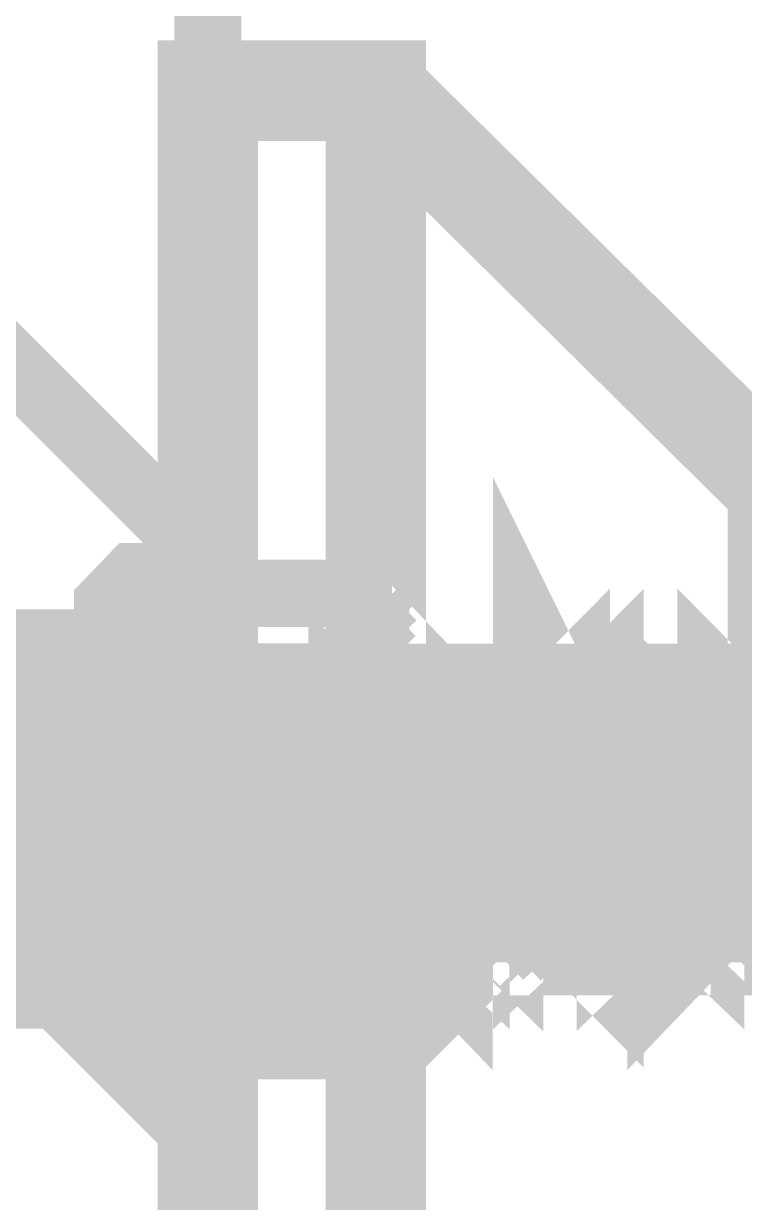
# Model space of a CAD drawing. Extents: x 0.1 to 11.6, y 0.3 to 16.2.
# Drawn here: x 7.4617 to 7.5333, y 13.8294 to 13.9467 of the extents above; entities that cross this region are included whole.
import ezdxf

# ---------------------------------------------------------------- set-up
doc = ezdxf.new("R2010")
doc.units = 0
doc.header["$MEASUREMENT"] = 0

msp = doc.modelspace()

# ---------------------------------------------------------------- linework, layer by layer
at = {"color": 254, "const_width": 0.00667}
for points in [[(5.26167, 13.7783), (7.47999, 13.7783), (7.47999, 14.1017), (4.96001, 14.1017), (4.96001, 12.725), (7.47999, 12.725), (7.47999, 13.0483), (5.26167, 13.0483)], [(7.47999, 13.835), (7.21332, 14.1017)], [(7.47999, 13.8933), (7.27165, 14.1017)]]:
    msp.add_lwpolyline(points, dxfattribs=at)
at = {"color": 0}
for points, const_width in [([(7.47999, 13.7783), (7.47999, 13.94), (7.49669, 13.94), (7.49669, 13.795), (7.64333, 13.795), (7.64333, 13.7783)], 0.01), ([(7.49669, 13.94), (7.64333, 13.795)], 0.01), ([(7.52001, 13.88), (7.51833, 13.8783), (7.51833, 13.88), (7.51665, 13.88), (7.51665, 13.8767), (7.51665, 13.8717), (7.51665, 13.8683), (7.51665, 13.8633), (7.51833, 13.86), (7.51833, 13.8567), (7.51833, 13.855), (7.51665, 13.8567), (7.51665, 13.8583), (7.51665, 13.8567), (7.51665, 13.855), (7.51497, 13.855), (7.51497, 13.8567), (7.51497, 13.86), (7.51497, 13.8633), (7.51335, 13.8683), (7.51335, 13.8717), (7.51335, 13.8767), (7.51335, 13.88), (7.51497, 13.8767), (7.51497, 13.8717), (7.51497, 13.8683), (7.51497, 13.8633), (7.51497, 13.86), (7.51497, 13.8567), (7.51665, 13.855)], 0.01), ([(7.53999, 13.855), (7.53836, 13.8567), (7.53836, 13.86), (7.53836, 13.8633), (7.53836, 13.8683), (7.53836, 13.8717), (7.53836, 13.8767), (7.53668, 13.88), (7.53668, 13.8767), (7.53668, 13.8717), (7.53668, 13.8683), (7.53836, 13.8633), (7.53836, 13.86), (7.53836, 13.8567), (7.53836, 13.855)], 0.01), ([(7.47168, 13.89), (7.47168, 13.8883), (7.47168, 13.8867), (7.47168, 13.885), (7.47168, 13.8834), (7.47331, 13.88)], 0.01), ([(7.47999, 13.89), (7.47331, 13.89), (7.47168, 13.8883), (7.47168, 13.8867), (7.47168, 13.885), (7.47168, 13.8834), (7.47168, 13.8817), (7.47168, 13.88), (7.47168, 13.8767), (7.47168, 13.875), (7.47168, 13.8717), (7.47168, 13.87), (7.47168, 13.8666), (7.47168, 13.865), (7.47168, 13.8617), (7.47168, 13.86), (7.47168, 13.8583), (7.47168, 13.855), (7.47168, 13.8533), (7.47168, 13.8517)], 0.01), ([(7.47168, 13.8834), (7.47168, 13.885), (7.47331, 13.89)], 0.00667), ([(7.48167, 13.89), (7.49669, 13.89)], 0.00667), ([(7.49832, 13.885), (7.49669, 13.8867), (7.49669, 13.89)], 0.00667), ([(7.49832, 13.8834), (7.49669, 13.885), (7.49669, 13.89)], 0.00667), ([(7.5, 13.88), (7.49832, 13.8783), (7.49669, 13.88), (7.49669, 13.8767), (7.49669, 13.8717), (7.49832, 13.8683), (7.49832, 13.8633), (7.49832, 13.86), (7.49832, 13.8567), (7.49832, 13.855), (7.49832, 13.8567), (7.49669, 13.86), (7.49669, 13.8633), (7.49669, 13.8683), (7.49669, 13.8717), (7.49669, 13.8767), (7.49669, 13.8783)], 0.01), ([(7.49832, 13.8867), (7.49669, 13.8883)], 0.00667), ([(7.50499, 13.88), (7.50331, 13.88), (7.50331, 13.8783), (7.50168, 13.88), (7.5, 13.88), (7.5, 13.8767), (7.50168, 13.8717), (7.50168, 13.8683), (7.50168, 13.8633), (7.50168, 13.86), (7.50168, 13.8567), (7.50331, 13.855), (7.50331, 13.8567), (7.50331, 13.86), (7.50331, 13.8633), (7.50168, 13.8683), (7.50168, 13.8717), (7.50168, 13.8767), (7.50168, 13.88)], 0.01), ([(7.51665, 13.88), (7.51497, 13.8783), (7.51497, 13.88), (7.51335, 13.88), (7.51167, 13.88), (7.51167, 13.8783), (7.51167, 13.8767), (7.51167, 13.875), (7.51167, 13.8717), (7.51167, 13.8683), (7.51167, 13.8633), (7.51335, 13.86), (7.51335, 13.8583)], 0.01), ([(7.53668, 13.8783), (7.535, 13.88), (7.53331, 13.88), (7.53168, 13.88), (7.53168, 13.8783), (7.53, 13.88), (7.52832, 13.88), (7.52832, 13.8767), (7.53, 13.8717), (7.53, 13.8683), (7.53, 13.8633), (7.53, 13.86), (7.53, 13.8567), (7.53, 13.855), (7.53168, 13.855), (7.53331, 13.8567), (7.53331, 13.8583), (7.535, 13.8567), (7.535, 13.855)], 0.01), ([(7.47168, 13.8834), (7.40001, 13.8834), (7.39833, 13.8834), (7.39665, 13.8834), (7.33501, 13.8834), (7.33501, 13.8817), (7.33501, 13.88), (7.33501, 13.8783), (7.33501, 13.875), (7.33501, 13.8717), (7.33501, 13.87), (7.39665, 13.87)], 0.01), ([(7.45833, 13.8583), (7.46001, 13.8617), (7.46001, 13.8666), (7.46001, 13.8717), (7.46001, 13.8767), (7.46001, 13.8783), (7.46001, 13.88), (7.46164, 13.8783), (7.46164, 13.8767), (7.46164, 13.8717), (7.46164, 13.8666), (7.46164, 13.8617), (7.46164, 13.8583), (7.46164, 13.855), (7.46332, 13.8533), (7.46332, 13.855), (7.46332, 13.8583), (7.46332, 13.8617), (7.46332, 13.8666), (7.46332, 13.8717), (7.465, 13.8767), (7.465, 13.8783), (7.465, 13.88), (7.465, 13.8783), (7.465, 13.8767), (7.465, 13.8717), (7.465, 13.8666), (7.46669, 13.8617), (7.46669, 13.8583), (7.46669, 13.855), (7.46669, 13.8533), (7.46669, 13.855), (7.46669, 13.8583), (7.46832, 13.8617), (7.46832, 13.8666), (7.46832, 13.8717), (7.46832, 13.8767), (7.46832, 13.8783), (7.46832, 13.88), (7.46832, 13.8783), (7.47, 13.8767), (7.47, 13.8717), (7.47, 13.8666), (7.47, 13.8617), (7.47, 13.8583), (7.47, 13.855), (7.47, 13.8533), (7.47168, 13.855), (7.47168, 13.8583), (7.47168, 13.8617), (7.47168, 13.8666), (7.47168, 13.8717), (7.47168, 13.8767), (7.47331, 13.8783), (7.47331, 13.88), (7.47331, 13.8783), (7.47331, 13.8767), (7.47331, 13.8717), (7.47331, 13.8666), (7.47331, 13.8617), (7.47499, 13.8583), (7.47499, 13.855), (7.47499, 13.8533), (7.47499, 13.855), (7.47499, 13.8583), (7.47499, 13.8617), (7.47667, 13.8666), (7.47667, 13.8717), (7.47667, 13.8767), (7.47667, 13.8783), (7.47667, 13.88)], 0.00667), ([(7.48167, 13.88), (7.48167, 13.8783), (7.48167, 13.8767), (7.48167, 13.8717), (7.47999, 13.8666), (7.47999, 13.8633), (7.47999, 13.86), (7.47999, 13.8583), (7.47999, 13.855), (7.47999, 13.8533), (7.47999, 13.855), (7.47999, 13.8583), (7.47835, 13.8617), (7.47835, 13.8666), (7.47835, 13.8717), (7.47835, 13.8767), (7.47835, 13.8783), (7.47835, 13.88), (7.47667, 13.8783), (7.47667, 13.8767), (7.47667, 13.8717), (7.47667, 13.8666), (7.47667, 13.8633), (7.47667, 13.86), (7.47667, 13.8583), (7.47667, 13.855), (7.47499, 13.8533), (7.47499, 13.855), (7.47499, 13.8583), (7.47499, 13.8617), (7.47499, 13.8666), (7.47499, 13.8717), (7.47331, 13.8767), (7.47331, 13.8783), (7.47331, 13.88)], 0.00667), ([(7.49832, 13.88), (7.49832, 13.8783), (7.49669, 13.8767), (7.49669, 13.8717), (7.49669, 13.8666), (7.49669, 13.8633), (7.49669, 13.86), (7.49669, 13.8583), (7.49669, 13.855), (7.49669, 13.8533), (7.49501, 13.855), (7.49501, 13.8583), (7.49501, 13.8617), (7.49501, 13.8666), (7.49501, 13.8717), (7.49501, 13.8767), (7.49501, 13.8783), (7.49333, 13.88), (7.49333, 13.8783), (7.49333, 13.8767), (7.49333, 13.8717), (7.49333, 13.8666), (7.49333, 13.8633), (7.49333, 13.86), (7.49164, 13.8583), (7.49164, 13.855), (7.49164, 13.8533), (7.49164, 13.855), (7.49164, 13.8583), (7.49164, 13.8617), (7.49164, 13.8666), (7.49001, 13.8717), (7.49001, 13.8767), (7.49001, 13.8783), (7.49001, 13.88), (7.49001, 13.8783), (7.49001, 13.8767), (7.48833, 13.8717), (7.48833, 13.8666), (7.48833, 13.8633), (7.48833, 13.86), (7.48833, 13.8583), (7.48833, 13.855), (7.48833, 13.8533), (7.48833, 13.855), (7.48665, 13.8583), (7.48665, 13.8617), (7.48665, 13.8666), (7.48665, 13.8717), (7.48665, 13.8767), (7.48665, 13.8783), (7.48503, 13.88), (7.48503, 13.8783), (7.48503, 13.8767), (7.48503, 13.8717), (7.48503, 13.8666), (7.48503, 13.8633), (7.48503, 13.86), (7.48503, 13.8583), (7.48335, 13.855), (7.48335, 13.8533), (7.48335, 13.855), (7.48335, 13.8583), (7.48335, 13.8617), (7.48335, 13.8666), (7.48335, 13.8717), (7.48167, 13.8767), (7.48167, 13.8783), (7.48167, 13.88)], 0.00667), ([(7.49669, 13.88), (7.49669, 13.8817), (7.49832, 13.885)], 0.00667), ([(7.47168, 13.865), (7.47168, 13.8717), (7.47331, 13.8767), (7.47331, 13.8783), (7.47168, 13.8834)], 0.00667), ([(7.48167, 13.8834), (7.47168, 13.8834)], 0.00667), ([(7.49832, 13.865), (7.49669, 13.8717), (7.49669, 13.8767), (7.49669, 13.8783), (7.49832, 13.8834)], 0.00667), ([(7.40001, 13.8517), (7.47168, 13.8517), (7.47168, 13.8533), (7.47331, 13.8583), (7.47168, 13.8633), (7.47168, 13.87), (7.47168, 13.875), (7.47331, 13.88), (7.47999, 13.88)], 0.01), ([(7.48167, 13.8817), (7.40001, 13.8817)], 0.00667), ([(7.49832, 13.8817), (7.48167, 13.8817)], 0.00667), ([(7.49669, 13.88), (7.49832, 13.88)], 0.01), ([(7.51167, 13.8783), (7.50999, 13.88), (7.50836, 13.88), (7.50667, 13.88), (7.50667, 13.8783), (7.50667, 13.88), (7.50499, 13.88), (7.50499, 13.8767), (7.50667, 13.8717), (7.50667, 13.8683), (7.50667, 13.8633), (7.50667, 13.86), (7.50667, 13.8567), (7.50667, 13.855), (7.50836, 13.8567), (7.50836, 13.8583), (7.50999, 13.8567), (7.50999, 13.855)], 0.01), ([(7.50667, 13.855), (7.50667, 13.8567), (7.50667, 13.86), (7.50667, 13.8633), (7.50667, 13.8683), (7.50667, 13.8717), (7.50667, 13.8767), (7.50667, 13.88)], 0.01), ([(7.51167, 13.855), (7.51167, 13.8567), (7.50999, 13.86), (7.50999, 13.8633), (7.50999, 13.8683), (7.50999, 13.8717), (7.50999, 13.8767), (7.50999, 13.88), (7.50836, 13.88), (7.50836, 13.8767), (7.50836, 13.8717), (7.50999, 13.8683), (7.50999, 13.8633), (7.50999, 13.86), (7.50999, 13.8567), (7.50999, 13.855), (7.51167, 13.855), (7.51167, 13.8567), (7.51335, 13.8583), (7.51335, 13.8567), (7.51497, 13.855)], 0.01), ([(7.50836, 13.88), (7.50999, 13.88)], 0.01), ([(7.51335, 13.88), (7.51497, 13.88)], 0.01), ([(7.51665, 13.88), (7.51665, 13.8767), (7.51833, 13.8717), (7.51833, 13.8683), (7.51833, 13.8633), (7.51833, 13.86), (7.51833, 13.8567), (7.51833, 13.855), (7.52001, 13.855), (7.52001, 13.8567), (7.52165, 13.8583), (7.52165, 13.8567), (7.52333, 13.855), (7.52501, 13.8567), (7.52501, 13.8583)], 0.01), ([(7.52501, 13.88), (7.52333, 13.8783), (7.52165, 13.88), (7.52001, 13.88), (7.52165, 13.8767), (7.52165, 13.8717), (7.52165, 13.8683), (7.52165, 13.8633), (7.52165, 13.86), (7.52333, 13.8567), (7.52333, 13.855), (7.52333, 13.8567), (7.52333, 13.86), (7.52333, 13.8633), (7.52333, 13.8683), (7.52165, 13.8717), (7.52165, 13.8767), (7.52165, 13.88)], 0.01), ([(7.52832, 13.88), (7.52669, 13.88), (7.52669, 13.8783), (7.52669, 13.88), (7.52501, 13.88), (7.52669, 13.8767), (7.52669, 13.8717), (7.52669, 13.8683), (7.52669, 13.8633), (7.52669, 13.86), (7.52669, 13.8567), (7.52669, 13.855), (7.52669, 13.8567), (7.52669, 13.86), (7.52669, 13.8633), (7.52669, 13.8683), (7.52669, 13.8717), (7.52669, 13.8767), (7.52669, 13.88)], 0.01), ([(7.53168, 13.855), (7.53168, 13.8567), (7.53168, 13.86), (7.53, 13.8633), (7.53, 13.8683), (7.53, 13.8717), (7.53, 13.8767), (7.53, 13.88)], 0.01), ([(7.53668, 13.855), (7.53668, 13.8567), (7.535, 13.86), (7.535, 13.8633), (7.535, 13.8683), (7.535, 13.8717), (7.535, 13.8767), (7.535, 13.88), (7.53331, 13.88), (7.53331, 13.8767), (7.53331, 13.8717), (7.535, 13.8683), (7.535, 13.8633), (7.535, 13.86), (7.535, 13.8567), (7.535, 13.855), (7.53668, 13.855), (7.53668, 13.8567), (7.53668, 13.8583), (7.53668, 13.8567), (7.53836, 13.855)], 0.01), ([(7.53331, 13.88), (7.535, 13.88)], 0.01), ([(7.53836, 13.88), (7.53668, 13.88), (7.53668, 13.8783), (7.53668, 13.8767), (7.53668, 13.875), (7.53668, 13.8717), (7.53668, 13.8683), (7.53668, 13.8633), (7.53668, 13.86), (7.53668, 13.8583)], 0.01), ([(7.53668, 13.88), (7.53836, 13.88)], 0.01), ([(7.47331, 13.88), (7.47331, 13.8783), (7.47331, 13.8767), (7.47331, 13.8717), (7.47331, 13.8666), (7.47168, 13.8633), (7.47168, 13.86), (7.47168, 13.8583), (7.47168, 13.855), (7.47168, 13.8533), (7.47168, 13.855), (7.47168, 13.8583), (7.47168, 13.8617), (7.47, 13.8666), (7.47, 13.8717), (7.47, 13.8767), (7.47, 13.8783), (7.47, 13.88), (7.47, 13.8783), (7.46832, 13.8767), (7.46832, 13.8717), (7.46832, 13.8666), (7.46832, 13.8633), (7.46832, 13.86), (7.46832, 13.8583), (7.46832, 13.855), (7.46832, 13.8533), (7.46669, 13.855), (7.46669, 13.8583), (7.46669, 13.8617), (7.46669, 13.8666), (7.46669, 13.8717), (7.46669, 13.8767), (7.465, 13.8783), (7.465, 13.88), (7.465, 13.8783), (7.465, 13.8767), (7.465, 13.8717), (7.465, 13.8666), (7.465, 13.8633), (7.465, 13.86), (7.46332, 13.8583), (7.46332, 13.855), (7.46332, 13.8533), (7.46332, 13.855), (7.46332, 13.8583), (7.46332, 13.8617), (7.46332, 13.8666), (7.46164, 13.8717), (7.46164, 13.8767), (7.46164, 13.8783), (7.46164, 13.88), (7.46164, 13.8783), (7.46164, 13.8767), (7.46001, 13.8717), (7.46001, 13.8666), (7.46001, 13.8633), (7.46001, 13.86), (7.46001, 13.8583), (7.46001, 13.855), (7.46001, 13.8533), (7.46001, 13.855), (7.45833, 13.8583)], 0.00667), ([(7.46001, 13.88), (7.46001, 13.8783), (7.45833, 13.8767)], 0.00667), ([(7.46164, 13.88), (7.46001, 13.88)], 0.00667), ([(7.46332, 13.8767), (7.46164, 13.8783), (7.46164, 13.88)], 0.00667), ([(7.465, 13.88), (7.46332, 13.8783), (7.46332, 13.8767)], 0.00667), ([(7.46669, 13.8767), (7.46669, 13.8783), (7.465, 13.88)], 0.00667), ([(7.465, 13.88), (7.46669, 13.88)], 0.00667), ([(7.46832, 13.88), (7.46832, 13.8783), (7.46669, 13.8767)], 0.00667), ([(7.47, 13.88), (7.46832, 13.88)], 0.00667), ([(7.47168, 13.8767), (7.47, 13.8783), (7.47, 13.88)], 0.00667), ([(7.47168, 13.88), (7.47168, 13.8783), (7.47168, 13.8767), (7.47168, 13.875), (7.47168, 13.8733), (7.47168, 13.87), (7.47168, 13.8666), (7.47168, 13.865), (7.47168, 13.8617), (7.47168, 13.86), (7.47168, 13.8567), (7.47168, 13.855), (7.47168, 13.8533)], 0.00667), ([(7.47168, 13.88), (7.47331, 13.8783), (7.47331, 13.8767), (7.47331, 13.875), (7.47331, 13.8733), (7.47331, 13.8717), (7.47331, 13.8683), (7.47331, 13.8666), (7.47331, 13.8633), (7.47331, 13.8617), (7.47331, 13.86), (7.47331, 13.8583)], 0.00667), ([(7.47331, 13.88), (7.47168, 13.8783), (7.47168, 13.8767)], 0.00667), ([(7.47499, 13.8767), (7.47499, 13.8783), (7.47331, 13.88)], 0.00667), ([(7.47667, 13.88), (7.47667, 13.8783), (7.47499, 13.8767)], 0.00667), ([(7.47667, 13.88), (7.47667, 13.8783), (7.47667, 13.8767), (7.47835, 13.8717), (7.47835, 13.8666), (7.47835, 13.8617), (7.47835, 13.8583), (7.47835, 13.855), (7.47835, 13.8533), (7.47999, 13.855), (7.47999, 13.8583), (7.47999, 13.8617), (7.47999, 13.8666), (7.47999, 13.8717), (7.47999, 13.8767), (7.47999, 13.8783), (7.48167, 13.88)], 0.00667), ([(7.47835, 13.88), (7.47667, 13.88)], 0.00667), ([(7.47999, 13.8767), (7.47835, 13.8783), (7.47835, 13.88)], 0.00667), ([(7.48167, 13.88), (7.47999, 13.8783), (7.47999, 13.8767)], 0.00667), ([(7.48167, 13.88), (7.49669, 13.88)], 0.00667), ([(7.48167, 13.88), (7.48167, 13.8783), (7.48167, 13.8767), (7.48167, 13.8717), (7.48167, 13.8666), (7.48167, 13.8617), (7.48167, 13.8583), (7.48335, 13.855), (7.48335, 13.8533), (7.48335, 13.855), (7.48335, 13.8583), (7.48335, 13.8617), (7.48335, 13.8666), (7.48503, 13.8717), (7.48503, 13.8767), (7.48503, 13.8783), (7.48503, 13.88), (7.48503, 13.8783), (7.48503, 13.8767), (7.48503, 13.8717), (7.48665, 13.8666), (7.48665, 13.8617), (7.48665, 13.8583), (7.48665, 13.855), (7.48665, 13.8533), (7.48665, 13.855), (7.48833, 13.8583), (7.48833, 13.8617), (7.48833, 13.8666), (7.48833, 13.8717), (7.48833, 13.8767), (7.48833, 13.8783), (7.48833, 13.88)], 0.00667), ([(7.48335, 13.8767), (7.48335, 13.8783), (7.48167, 13.88)], 0.00667), ([(7.48503, 13.88), (7.48335, 13.8783), (7.48335, 13.8767)], 0.00667), ([(7.48503, 13.88), (7.48665, 13.88)], 0.00667), ([(7.48833, 13.88), (7.48833, 13.8783), (7.48665, 13.8767)], 0.00667), ([(7.48833, 13.8767), (7.48665, 13.8783), (7.48665, 13.88)], 0.00667), ([(7.48833, 13.88), (7.49001, 13.8783), (7.49001, 13.8767), (7.49001, 13.8717), (7.49001, 13.8666), (7.49001, 13.8617), (7.49001, 13.8583), (7.49164, 13.855), (7.49164, 13.8533), (7.49164, 13.855), (7.49164, 13.8583), (7.49164, 13.8617), (7.49164, 13.8666), (7.49164, 13.8717), (7.49333, 13.8767), (7.49333, 13.8783), (7.49333, 13.88)], 0.00667), ([(7.49001, 13.88), (7.48833, 13.88)], 0.00667), ([(7.49164, 13.8767), (7.49001, 13.8783), (7.49001, 13.88)], 0.00667), ([(7.49333, 13.88), (7.49164, 13.8783), (7.49164, 13.8767)], 0.00667), ([(7.49333, 13.88), (7.49333, 13.8783), (7.49333, 13.8767), (7.49333, 13.8717), (7.49333, 13.8666), (7.49501, 13.8617), (7.49501, 13.8583), (7.49501, 13.855), (7.49501, 13.8533), (7.49501, 13.855), (7.49501, 13.8583), (7.49669, 13.8617), (7.49669, 13.8666), (7.49669, 13.8717), (7.49669, 13.8767), (7.49669, 13.8783), (7.49669, 13.88), (7.49669, 13.8783), (7.49832, 13.8767)], 0.00667), ([(7.49501, 13.8767), (7.49501, 13.8783), (7.49333, 13.88)], 0.00667), ([(7.49333, 13.88), (7.49501, 13.88)], 0.00667), ([(7.49669, 13.88), (7.49832, 13.88), (7.49669, 13.8783)], 0.00667), ([(7.49669, 13.88), (7.49669, 13.8783), (7.49501, 13.8767)], 0.00667), ([(7.49832, 13.8783), (7.49832, 13.8767), (7.49832, 13.875), (7.5, 13.8717), (7.5, 13.8683), (7.5, 13.8633), (7.5, 13.86), (7.5, 13.8583), (7.50168, 13.8567), (7.50331, 13.855), (7.50499, 13.8567), (7.50499, 13.8583), (7.50667, 13.8567), (7.50667, 13.855)], 0.01), ([(7.49832, 13.8683), (7.49832, 13.87), (7.49669, 13.875), (7.49669, 13.88)], 0.00667), ([(7.5, 13.8533), (7.5, 13.855), (7.5, 13.8583), (7.5, 13.8617), (7.5, 13.8666), (7.5, 13.8717), (7.5, 13.8767), (7.50168, 13.8783), (7.50168, 13.88)], 0.00667), ([(7.50168, 13.88), (7.50168, 13.8783), (7.50168, 13.8767), (7.50168, 13.8717), (7.50168, 13.8666), (7.5, 13.8633), (7.5, 13.86), (7.5, 13.8583), (7.5, 13.855)], 0.00667), ([(7.50499, 13.8583), (7.50499, 13.86), (7.50499, 13.8633), (7.50499, 13.8683), (7.50331, 13.8717), (7.50331, 13.875), (7.50331, 13.8767), (7.50331, 13.8783)], 0.01), ([(7.50331, 13.8533), (7.50331, 13.855), (7.50331, 13.8583), (7.50331, 13.8617), (7.50499, 13.8666), (7.50499, 13.8717), (7.50499, 13.8767), (7.50499, 13.8783), (7.50499, 13.88)], 0.00667), ([(7.50667, 13.88), (7.50667, 13.8783), (7.50499, 13.8767), (7.50499, 13.8717), (7.50499, 13.8666), (7.50499, 13.8633), (7.50499, 13.86), (7.50499, 13.8583), (7.50499, 13.855), (7.50331, 13.855)], 0.00667), ([(7.50836, 13.8583), (7.50836, 13.86), (7.50836, 13.8633), (7.50667, 13.8683), (7.50667, 13.8717), (7.50667, 13.875), (7.50667, 13.8767), (7.50667, 13.8783)], 0.01), ([(7.50667, 13.8533), (7.50836, 13.855), (7.50836, 13.8583), (7.50836, 13.8617), (7.50836, 13.8666), (7.50836, 13.8717), (7.50836, 13.8767), (7.50836, 13.8783), (7.50999, 13.88)], 0.00667), ([(7.50999, 13.88), (7.50999, 13.8783), (7.50999, 13.8767), (7.50999, 13.8717), (7.50836, 13.8666), (7.50836, 13.8633), (7.50836, 13.86), (7.50836, 13.8583), (7.50836, 13.855)], 0.00667), ([(7.51167, 13.8533), (7.51167, 13.855), (7.51167, 13.8583), (7.51167, 13.8617), (7.51167, 13.8666), (7.51335, 13.8717), (7.51335, 13.8767), (7.51335, 13.8783), (7.51335, 13.88)], 0.00667), ([(7.51497, 13.88), (7.51335, 13.8783), (7.51335, 13.8767), (7.51335, 13.8717), (7.51335, 13.8666), (7.51335, 13.8633), (7.51335, 13.86), (7.51335, 13.8583), (7.51167, 13.855)], 0.00667), ([(7.51665, 13.8583), (7.51665, 13.86), (7.51665, 13.8633), (7.51665, 13.8683), (7.51665, 13.8717), (7.51665, 13.875), (7.51665, 13.8767), (7.51497, 13.8783)], 0.01), ([(7.51497, 13.8533), (7.51497, 13.855), (7.51665, 13.8583), (7.51665, 13.8617), (7.51665, 13.8666), (7.51665, 13.8717), (7.51665, 13.8767), (7.51665, 13.8783), (7.51665, 13.88)], 0.00667), ([(7.51833, 13.88), (7.51833, 13.8783), (7.51833, 13.8767), (7.51833, 13.8717), (7.51665, 13.8666), (7.51665, 13.8633), (7.51665, 13.86), (7.51665, 13.8583), (7.51665, 13.855)], 0.00667), ([(7.52165, 13.8583), (7.52001, 13.86), (7.52001, 13.8633), (7.52001, 13.8683), (7.52001, 13.8717), (7.52001, 13.875), (7.51833, 13.8767), (7.51833, 13.8783)], 0.01), ([(7.52001, 13.8533), (7.52001, 13.855), (7.52001, 13.8583), (7.52001, 13.8617), (7.52001, 13.8666), (7.52001, 13.8717), (7.52165, 13.8767), (7.52165, 13.8783), (7.52165, 13.88)], 0.00667), ([(7.52165, 13.88), (7.52165, 13.8783), (7.52165, 13.8767), (7.52165, 13.8717), (7.52165, 13.8666), (7.52165, 13.8633), (7.52165, 13.86), (7.52001, 13.8583), (7.52001, 13.855)], 0.00667), ([(7.52333, 13.8783), (7.52333, 13.8767), (7.52333, 13.875), (7.52501, 13.8717), (7.52501, 13.8683), (7.52501, 13.8633), (7.52501, 13.86), (7.52501, 13.8583), (7.52669, 13.8567), (7.52669, 13.855), (7.52832, 13.8567), (7.52832, 13.8583), (7.53, 13.8567), (7.53, 13.855)], 0.01), ([(7.52333, 13.8533), (7.52333, 13.855), (7.52333, 13.8583), (7.52501, 13.8617), (7.52501, 13.8666), (7.52501, 13.8717), (7.52501, 13.8767), (7.52501, 13.8783), (7.52501, 13.88)], 0.00667), ([(7.52669, 13.88), (7.52669, 13.8783), (7.52669, 13.8767), (7.52501, 13.8717), (7.52501, 13.8666), (7.52501, 13.8633), (7.52501, 13.86), (7.52501, 13.8583), (7.52501, 13.855)], 0.00667), ([(7.52832, 13.8583), (7.52832, 13.86), (7.52832, 13.8633), (7.52832, 13.8683), (7.52669, 13.8717), (7.52669, 13.875), (7.52669, 13.8767), (7.52669, 13.8783)], 0.01), ([(7.52832, 13.8533), (7.52832, 13.855), (7.52832, 13.8583), (7.52832, 13.8617), (7.52832, 13.8666), (7.52832, 13.8717), (7.52832, 13.8767), (7.53, 13.8783), (7.53, 13.88)], 0.00667), ([(7.53, 13.88), (7.53, 13.8783), (7.53, 13.8767), (7.53, 13.8717), (7.53, 13.8666), (7.53, 13.8633), (7.52832, 13.86), (7.52832, 13.8583), (7.52832, 13.855)], 0.00667), ([(7.53331, 13.8583), (7.53331, 13.86), (7.53331, 13.8633), (7.53168, 13.8683), (7.53168, 13.8717), (7.53168, 13.875), (7.53168, 13.8767), (7.53168, 13.8783)], 0.01), ([(7.53168, 13.8533), (7.53168, 13.855), (7.53168, 13.8583), (7.53168, 13.8617), (7.53331, 13.8666), (7.53331, 13.8717), (7.53331, 13.8767), (7.53331, 13.8783), (7.53331, 13.88)], 0.00667), ([(7.535, 13.88), (7.535, 13.8783), (7.53331, 13.8767), (7.53331, 13.8717), (7.53331, 13.8666), (7.53331, 13.8633), (7.53331, 13.86), (7.53331, 13.8583), (7.53331, 13.855)], 0.00667), ([(7.535, 13.8533), (7.53668, 13.855), (7.53668, 13.8583), (7.53668, 13.8617), (7.53668, 13.8666), (7.53668, 13.8717), (7.53668, 13.8767), (7.53668, 13.8783), (7.53836, 13.88)], 0.00667), ([(7.49669, 13.8783), (7.47331, 13.8783)], 0.00667), ([(7.49832, 13.8533), (7.49669, 13.855), (7.49669, 13.8567), (7.49669, 13.8583), (7.49669, 13.86), (7.49669, 13.8617), (7.49669, 13.8633), (7.49669, 13.8666), (7.49669, 13.8683), (7.49669, 13.8717), (7.49669, 13.8733), (7.49669, 13.875), (7.49669, 13.8767), (7.49669, 13.8783)], 0.00667), ([(7.46164, 13.8583), (7.46001, 13.8583), (7.46001, 13.86), (7.46001, 13.8633), (7.46001, 13.8666), (7.46001, 13.8717), (7.46001, 13.8733), (7.46001, 13.8767), (7.45833, 13.8767)], 0.00667), ([(7.45833, 13.8767), (7.46001, 13.8767)], 0.00667), ([(7.46332, 13.8767), (7.46332, 13.8733), (7.46164, 13.8717), (7.46164, 13.8666), (7.46164, 13.8633), (7.46164, 13.86), (7.46164, 13.8583)], 0.00667), ([(7.465, 13.8583), (7.465, 13.86), (7.465, 13.8633), (7.46332, 13.8666), (7.46332, 13.8717), (7.46332, 13.8733), (7.46332, 13.8767)], 0.00667), ([(7.46332, 13.8767), (7.465, 13.8767)], 0.00667), ([(7.46669, 13.8767), (7.46669, 13.8733), (7.46669, 13.8717), (7.46669, 13.8666), (7.46669, 13.8633), (7.465, 13.86), (7.465, 13.8583)], 0.00667), ([(7.46832, 13.8583), (7.46832, 13.86), (7.46832, 13.8633), (7.46832, 13.8666), (7.46832, 13.8717), (7.46832, 13.8733), (7.46669, 13.8767)], 0.00667), ([(7.46669, 13.8767), (7.46832, 13.8767)], 0.00667), ([(7.47168, 13.8767), (7.47, 13.8733), (7.47, 13.8717), (7.47, 13.8666), (7.47, 13.8633), (7.47, 13.86), (7.47, 13.8583)], 0.00667), ([(7.47331, 13.8583), (7.47331, 13.86), (7.47168, 13.8633), (7.47168, 13.8666), (7.47168, 13.8717), (7.47168, 13.8733), (7.47168, 13.8767)], 0.00667), ([(7.47168, 13.8767), (7.47331, 13.8767)], 0.00667), ([(7.47331, 13.8767), (7.49669, 13.8767)], 0.00667), ([(7.47499, 13.8767), (7.47499, 13.8733), (7.47499, 13.8717), (7.47499, 13.8666), (7.47331, 13.8633), (7.47331, 13.86), (7.47331, 13.8583)], 0.00667), ([(7.47667, 13.8583), (7.47667, 13.86), (7.47667, 13.8633), (7.47667, 13.8666), (7.47667, 13.8717), (7.47499, 13.8733), (7.47499, 13.8767)], 0.00667), ([(7.47499, 13.8767), (7.47667, 13.8767)], 0.00667), ([(7.47835, 13.8767), (7.47835, 13.8733), (7.47835, 13.8717), (7.47835, 13.8666), (7.47835, 13.8633), (7.47835, 13.86), (7.47835, 13.8583)], 0.00667), ([(7.48167, 13.8583), (7.48167, 13.86), (7.47999, 13.8633), (7.47999, 13.8666), (7.47999, 13.8717), (7.47999, 13.8733), (7.47999, 13.8767)], 0.00667), ([(7.47999, 13.8767), (7.48167, 13.8767)], 0.00667), ([(7.48335, 13.8767), (7.48335, 13.8733), (7.48335, 13.8717), (7.48167, 13.8666), (7.48167, 13.8633), (7.48167, 13.86), (7.48167, 13.8583), (7.48167, 13.8567)], 0.00667), ([(7.48503, 13.8583), (7.48503, 13.86), (7.48503, 13.8633), (7.48503, 13.8666), (7.48335, 13.8717), (7.48335, 13.8733), (7.48335, 13.8767)], 0.00667), ([(7.48335, 13.8767), (7.48503, 13.8767)], 0.00667), ([(7.48665, 13.8767), (7.48665, 13.8733), (7.48665, 13.8717), (7.48665, 13.8666), (7.48665, 13.8633), (7.48665, 13.86), (7.48503, 13.8583)], 0.00667), ([(7.48665, 13.8767), (7.48833, 13.8767)], 0.00667), ([(7.49001, 13.8583), (7.48833, 13.86), (7.48833, 13.8633), (7.48833, 13.8666), (7.48833, 13.8717), (7.48833, 13.8733), (7.48833, 13.8767)], 0.00667), ([(7.49164, 13.8767), (7.49164, 13.8733), (7.49001, 13.8717), (7.49001, 13.8666), (7.49001, 13.8633), (7.49001, 13.86), (7.49001, 13.8583)], 0.00667), ([(7.49333, 13.8583), (7.49333, 13.86), (7.49333, 13.8633), (7.49333, 13.8666), (7.49164, 13.8717), (7.49164, 13.8733), (7.49164, 13.8767)], 0.00667), ([(7.49164, 13.8767), (7.49333, 13.8767)], 0.00667), ([(7.49501, 13.8767), (7.49501, 13.8733), (7.49501, 13.8717), (7.49501, 13.8666), (7.49501, 13.8633), (7.49333, 13.86), (7.49333, 13.8583)], 0.00667), ([(7.49669, 13.8583), (7.49669, 13.86), (7.49669, 13.8633), (7.49669, 13.8666), (7.49669, 13.8717), (7.49669, 13.8733), (7.49669, 13.8767), (7.49501, 13.8767)], 0.00667), ([(7.49501, 13.8767), (7.49669, 13.8767)], 0.00667), ([(7.5, 13.8767), (7.49832, 13.8733), (7.49832, 13.8717), (7.49832, 13.8666), (7.49832, 13.8633), (7.49832, 13.86), (7.49832, 13.8583), (7.49832, 13.8567)], 0.00667), ([(7.5, 13.8767), (7.50168, 13.8767)], 0.00667), ([(7.5, 13.8767), (7.50168, 13.8767)], 0.00667), ([(7.50331, 13.8767), (7.50331, 13.8733), (7.50331, 13.8717), (7.50331, 13.8666), (7.50168, 13.8633), (7.50168, 13.86), (7.50168, 13.8583)], 0.00667), ([(7.50331, 13.8767), (7.50499, 13.8767)], 0.00667), ([(7.50331, 13.8767), (7.50499, 13.8767)], 0.00667), ([(7.50667, 13.8767), (7.50667, 13.8733), (7.50667, 13.8717), (7.50667, 13.8666), (7.50667, 13.8633), (7.50667, 13.86), (7.50667, 13.8583)], 0.00667), ([(7.50836, 13.8767), (7.50999, 13.8767)], 0.00667), ([(7.50836, 13.8767), (7.50999, 13.8767)], 0.00667), ([(7.51167, 13.8767), (7.51167, 13.8733), (7.51167, 13.8717), (7.50999, 13.8666), (7.50999, 13.8633), (7.50999, 13.86), (7.50999, 13.8583)], 0.00667), ([(7.51167, 13.8767), (7.51335, 13.8767)], 0.00667), ([(7.51167, 13.8767), (7.51335, 13.8767)], 0.00667), ([(7.51497, 13.8767), (7.51497, 13.8733), (7.51497, 13.8717), (7.51497, 13.8666), (7.51497, 13.8633), (7.51497, 13.86), (7.51335, 13.8583)], 0.00667), ([(7.51497, 13.8767), (7.51665, 13.8767)], 0.00667), ([(7.51497, 13.8767), (7.51665, 13.8767)], 0.00667), ([(7.52001, 13.8767), (7.52001, 13.8733), (7.51833, 13.8717), (7.51833, 13.8666), (7.51833, 13.8633), (7.51833, 13.86), (7.51833, 13.8583)], 0.00667), ([(7.52001, 13.8767), (7.52165, 13.8767)], 0.00667), ([(7.52001, 13.8767), (7.52165, 13.8767)], 0.00667), ([(7.52333, 13.8767), (7.52333, 13.8733), (7.52333, 13.8717), (7.52333, 13.8666), (7.52333, 13.8633), (7.52165, 13.86), (7.52165, 13.8583)], 0.00667), ([(7.52333, 13.8767), (7.52501, 13.8767)], 0.00667), ([(7.52333, 13.8767), (7.52501, 13.8767)], 0.00667), ([(7.52832, 13.8767), (7.52669, 13.8733), (7.52669, 13.8717), (7.52669, 13.8666), (7.52669, 13.8633), (7.52669, 13.86), (7.52669, 13.8583)], 0.00667), ([(7.52832, 13.8767), (7.53, 13.8767)], 0.00667), ([(7.52832, 13.8767), (7.53, 13.8767)], 0.00667), ([(7.53168, 13.8767), (7.53168, 13.8733), (7.53168, 13.8717), (7.53168, 13.8666), (7.53, 13.8633), (7.53, 13.86), (7.53, 13.8583)], 0.00667), ([(7.53168, 13.8767), (7.53331, 13.8767)], 0.00667), ([(7.53168, 13.8767), (7.53331, 13.8767)], 0.00667), ([(7.53668, 13.8767), (7.535, 13.8733), (7.535, 13.8717), (7.535, 13.8666), (7.535, 13.8633), (7.535, 13.86), (7.535, 13.8583)], 0.00667), ([(7.49669, 13.8583), (7.49669, 13.8633), (7.49832, 13.8683)], 0.00667), ([(7.47168, 13.865), (7.47168, 13.86), (7.47331, 13.855)], 0.00667), ([(7.49832, 13.865), (7.49669, 13.86), (7.49669, 13.855)], 0.00667), ([(7.47331, 13.8583), (7.47999, 13.8583)], 0.01), ([(7.49669, 13.8583), (7.49669, 13.8567), (7.49832, 13.855), (7.5, 13.8567), (7.5, 13.8583)], 0.01), ([(7.47331, 13.8583), (7.47331, 13.8567), (7.47331, 13.855)], 0.00667), ([(7.48167, 13.8583), (7.49669, 13.8583)], 0.00667), ([(7.49832, 13.8517), (7.49669, 13.8533), (7.49669, 13.8583)], 0.00667), ([(7.46001, 13.8533), (7.46001, 13.855), (7.46164, 13.8567)], 0.00667), ([(7.46164, 13.8567), (7.46332, 13.8567)], 0.00667), ([(7.46164, 13.8567), (7.46164, 13.855), (7.46332, 13.855)], 0.00667), ([(7.46332, 13.8533), (7.465, 13.855), (7.465, 13.8567)], 0.00667), ([(7.465, 13.8567), (7.46669, 13.8567)], 0.00667), ([(7.465, 13.8567), (7.46669, 13.855)], 0.00667), ([(7.46832, 13.8567), (7.47, 13.855)], 0.00667), ([(7.46832, 13.8533), (7.46832, 13.855), (7.47, 13.8567)], 0.00667), ([(7.47, 13.8567), (7.47168, 13.8567)], 0.00667), ([(7.47168, 13.8533), (7.47331, 13.855), (7.47331, 13.8567)], 0.00667), ([(7.47331, 13.8567), (7.47499, 13.8567)], 0.00667), ([(7.47331, 13.8567), (7.47331, 13.855), (7.47499, 13.855)], 0.00667), ([(7.47499, 13.8533), (7.47667, 13.855), (7.47667, 13.8567)], 0.00667), ([(7.47667, 13.8567), (7.47835, 13.8567)], 0.00667), ([(7.47667, 13.8567), (7.47835, 13.855)], 0.00667), ([(7.47999, 13.8533), (7.47999, 13.855), (7.48167, 13.8567)], 0.00667), ([(7.48167, 13.8567), (7.48167, 13.855), (7.48335, 13.855)], 0.00667), ([(7.48335, 13.8533), (7.48503, 13.855), (7.48503, 13.8567)], 0.00667), ([(7.48503, 13.8567), (7.48665, 13.8567)], 0.00667), ([(7.48503, 13.8567), (7.48665, 13.855)], 0.00667), ([(7.48833, 13.8533), (7.48833, 13.855), (7.49001, 13.8567)], 0.00667), ([(7.49001, 13.8567), (7.49164, 13.8567)], 0.00667), ([(7.49001, 13.8567), (7.49001, 13.855), (7.49164, 13.855)], 0.00667), ([(7.49164, 13.8533), (7.49333, 13.855), (7.49333, 13.8567)], 0.00667), ([(7.49333, 13.8567), (7.49501, 13.8567)], 0.00667), ([(7.49333, 13.8567), (7.49501, 13.855)], 0.00667), ([(7.49832, 13.855), (7.5, 13.855)], 0.01), ([(7.49669, 13.8567), (7.49832, 13.8567)], 0.00667), ([(7.49669, 13.8533), (7.49669, 13.855), (7.49832, 13.8567)], 0.00667), ([(7.50331, 13.855), (7.50499, 13.855)], 0.01), ([(7.50168, 13.8567), (7.50331, 13.8567)], 0.00667), ([(7.50168, 13.8567), (7.50331, 13.8567)], 0.00667), ([(7.50499, 13.8567), (7.50667, 13.8567)], 0.00667), ([(7.50499, 13.8567), (7.50667, 13.8567)], 0.00667), ([(7.50999, 13.8567), (7.51167, 13.8567)], 0.00667), ([(7.50999, 13.8567), (7.51167, 13.8567)], 0.00667), ([(7.51335, 13.8567), (7.51497, 13.8567)], 0.00667), ([(7.51335, 13.8567), (7.51497, 13.8567)], 0.00667), ([(7.51833, 13.855), (7.52001, 13.855)], 0.01), ([(7.51833, 13.8567), (7.52001, 13.8567)], 0.00667), ([(7.51833, 13.8567), (7.52001, 13.8567)], 0.00667), ([(7.52165, 13.8567), (7.52333, 13.8567)], 0.00667), ([(7.52165, 13.8567), (7.52333, 13.8567)], 0.00667), ([(7.52333, 13.855), (7.52501, 13.855)], 0.01), ([(7.52669, 13.855), (7.52832, 13.855)], 0.01), ([(7.52669, 13.8567), (7.52832, 13.8567)], 0.00667), ([(7.52669, 13.8567), (7.52832, 13.8567)], 0.00667), ([(7.53, 13.8567), (7.53168, 13.8567)], 0.00667), ([(7.53, 13.8567), (7.53168, 13.8567)], 0.00667), ([(7.53331, 13.8567), (7.535, 13.8567)], 0.00667), ([(7.53331, 13.8567), (7.535, 13.8567)], 0.00667), ([(7.49669, 13.855), (7.47331, 13.855), (7.47168, 13.8517), (7.47168, 13.85)], 0.00667), ([(7.47168, 13.8533), (7.47331, 13.855)], 0.00667), ([(7.47331, 13.855), (7.49669, 13.855)], 0.00667), ([(7.49669, 13.855), (7.49669, 13.8517), (7.49832, 13.85)], 0.00667), ([(7.45833, 13.8533), (7.46001, 13.8533)], 0.00667), ([(7.46332, 13.8533), (7.465, 13.8533)], 0.00667), ([(7.46669, 13.8533), (7.46832, 13.8533)], 0.00667), ([(7.47, 13.8533), (7.47168, 13.8533)], 0.00667), ([(7.47168, 13.8533), (7.47331, 13.8533)], 0.00667), ([(7.47499, 13.8533), (7.47667, 13.8533)], 0.00667), ([(7.47835, 13.8533), (7.47999, 13.8533)], 0.00667), ([(7.48335, 13.8533), (7.48503, 13.8533)], 0.00667), ([(7.48665, 13.8533), (7.48833, 13.8533)], 0.00667), ([(7.49164, 13.8533), (7.49333, 13.8533)], 0.00667), ([(7.49501, 13.8533), (7.49669, 13.8533)], 0.00667), ([(7.40001, 13.8517), (7.48167, 13.8517)], 0.00667), ([(7.47168, 13.8517), (7.48167, 13.8517)], 0.00667), ([(7.48167, 13.8517), (7.49832, 13.8517)], 0.00667), ([(7.49669, 13.845), (7.49669, 13.8467), (7.49832, 13.8517)], 0.00667), ([(7.47168, 13.85), (7.47168, 13.8483), (7.47168, 13.8467), (7.47331, 13.845)], 0.00667), ([(7.49832, 13.85), (7.49832, 13.8483), (7.49669, 13.8467), (7.49669, 13.845)], 0.00667), ([(7.49669, 13.845), (7.49832, 13.8483)], 0.00667), ([(7.47331, 13.845), (7.47999, 13.845)], 0.01), ([(7.48167, 13.845), (7.49669, 13.845)], 0.00667)]:
    msp.add_lwpolyline(points, dxfattribs=dict(at, const_width=const_width))
at = {"color": 0, "const_width": 0.01}
msp.add_lwpolyline([(7.47168, 13.8483), (7.47168, 13.8467), (7.47331, 13.845), (7.47168, 13.8467), (7.47168, 13.8517), (7.47168, 13.85), (7.47168, 13.8483)], close=True, dxfattribs=at)

doc.saveas('drawing.dxf')
